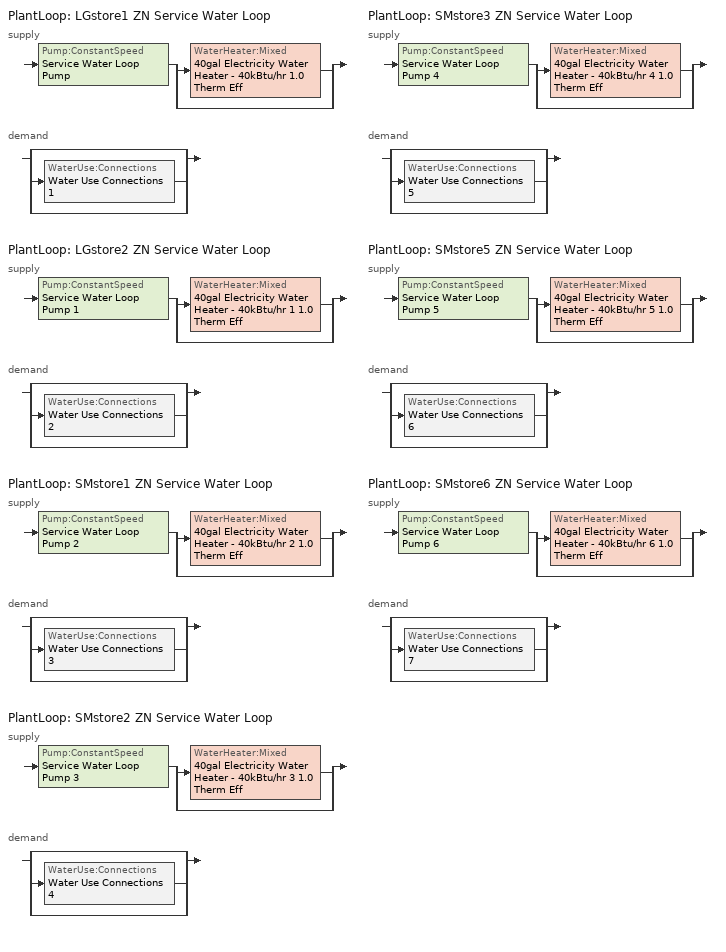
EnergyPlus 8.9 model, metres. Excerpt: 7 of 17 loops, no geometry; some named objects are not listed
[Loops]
PlantLoop 'LGstore1 ZN Service Water Loop'
 supply: Pump:ConstantSpeed 'Service Water Loop Pump' > split
  | WaterHeater:Mixed '40gal Electricity Water Heater - 40kBtu/hr 1.0 Therm Eff'
  | bypass
 demand: split
  | bypass
  | WaterUse:Connections 'Water Use Connections 1'
  | bypass
PlantLoop 'LGstore2 ZN Service Water Loop'
 supply: Pump:ConstantSpeed 'Service Water Loop Pump 1' > split
  | WaterHeater:Mixed '40gal Electricity Water Heater - 40kBtu/hr 1 1.0 Therm Eff'
  | bypass
 demand: split
  | bypass
  | WaterUse:Connections 'Water Use Connections 2'
  | bypass
PlantLoop 'SMstore1 ZN Service Water Loop'
 supply: Pump:ConstantSpeed 'Service Water Loop Pump 2' > split
  | WaterHeater:Mixed '40gal Electricity Water Heater - 40kBtu/hr 2 1.0 Therm Eff'
  | bypass
 demand: split
  | bypass
  | WaterUse:Connections 'Water Use Connections 3'
  | bypass
PlantLoop 'SMstore2 ZN Service Water Loop'
 supply: Pump:ConstantSpeed 'Service Water Loop Pump 3' > split
  | WaterHeater:Mixed '40gal Electricity Water Heater - 40kBtu/hr 3 1.0 Therm Eff'
  | bypass
 demand: split
  | bypass
  | WaterUse:Connections 'Water Use Connections 4'
  | bypass
PlantLoop 'SMstore3 ZN Service Water Loop'
 supply: Pump:ConstantSpeed 'Service Water Loop Pump 4' > split
  | WaterHeater:Mixed '40gal Electricity Water Heater - 40kBtu/hr 4 1.0 Therm Eff'
  | bypass
 demand: split
  | bypass
  | WaterUse:Connections 'Water Use Connections 5'
  | bypass
PlantLoop 'SMstore5 ZN Service Water Loop'
 supply: Pump:ConstantSpeed 'Service Water Loop Pump 5' > split
  | WaterHeater:Mixed '40gal Electricity Water Heater - 40kBtu/hr 5 1.0 Therm Eff'
  | bypass
 demand: split
  | bypass
  | WaterUse:Connections 'Water Use Connections 6'
  | bypass
PlantLoop 'SMstore6 ZN Service Water Loop'
 supply: Pump:ConstantSpeed 'Service Water Loop Pump 6' > split
  | WaterHeater:Mixed '40gal Electricity Water Heater - 40kBtu/hr 6 1.0 Therm Eff'
  | bypass
 demand: split
  | bypass
  | WaterUse:Connections 'Water Use Connections 7'
  | bypass
[PlantLoop] Fluid Type=Water; Maximum Loop Temperature {C}=60; Minimum Loop Temperature {C}=10; Maximum Loop Flow Rate {m3/s}=Autosize; Minimum Loop Flow Rate {m3/s}=0; Plant Loop Volume {m3}=Autocalculate; Load Distribution Scheme=Optimal; Plant Loop Demand Calculation Scheme=SingleSetpoint
Name | Plant Equipment Operation Scheme
LGstore1 ZN Service Water Loop | LGstore1 ZN Service Water Loop Operation Schemes
LGstore2 ZN Service Water Loop | LGstore2 ZN Service Water Loop Operation Schemes
SMstore1 ZN Service Water Loop | SMstore1 ZN Service Water Loop Operation Schemes
SMstore2 ZN Service Water Loop | SMstore2 ZN Service Water Loop Operation Schemes
SMstore3 ZN Service Water Loop | SMstore3 ZN Service Water Loop Operation Schemes
SMstore5 ZN Service Water Loop | SMstore5 ZN Service Water Loop Operation Schemes
SMstore6 ZN Service Water Loop | SMstore6 ZN Service Water Loop Operation Schemes
[Sizing:Plant] Loop Type=Heating; Design Loop Exit Temperature {C}=60; Loop Design Temperature Difference {deltaC}=5; Sizing Option=NonCoincident; Zone Timesteps in Averaging Window=1; Coincident Sizing Factor Mode=None
LGstore1 ZN Service Water Loop; LGstore2 ZN Service Water Loop; SMstore1 ZN Service Water Loop; SMstore2 ZN Service Water Loop; SMstore3 ZN Service Water Loop; SMstore5 ZN Service Water Loop; SMstore6 ZN Service Water Loop
[Pump:ConstantSpeed] Design Flow Rate {m3/s}=Autosize; Design Pump Head {Pa}=0.001; Design Power Consumption {W}=Autosize; Motor Efficiency=0.825; Fraction of Motor Inefficiencies to Fluid Stream=0; Pump Control Type=Intermittent; Design Power Sizing Method=PowerPerFlowPerPressure; Design Electric Power per Unit Flow Rate {W/(m3/s)}=348701.1; Design Shaft Power per Unit Flow Rate per Unit Head=1.28205
Service Water Loop Pump; Service Water Loop Pump 1; Service Water Loop Pump 2; Service Water Loop Pump 3; Service Water Loop Pump 4; Service Water Loop Pump 5; Service Water Loop Pump 6
[WaterHeater:Mixed] Tank Volume {m3}=0.151416; Deadband Temperature Difference {deltaC}=2; Maximum Temperature Limit {C}=82.2222; Heater Control Type=Cycle; Heater Maximum Capacity {W}=11722.8; Heater Ignition Minimum Flow Rate {m3/s}=0; Heater Ignition Delay {s}=0; Heater Fuel Type=Electricity; Heater Thermal Efficiency=1; Off Cycle Parasitic Fuel Consumption Rate {W}=173; Off Cycle Parasitic Fuel Type=Electricity; Off Cycle Parasitic Heat Fraction to Tank=0.8; On Cycle Parasitic Fuel Consumption Rate {W}=173; On Cycle Parasitic Fuel Type=Electricity; On Cycle Parasitic Heat Fraction to Tank=0; Ambient Temperature Indicator=Zone; Off Cycle Loss Coefficient to Ambient Temperature {W/K}=1.87331; Off Cycle Loss Fraction to Zone=1; On Cycle Loss Coefficient to Ambient Temperature {W/K}=1.87331; On Cycle Loss Fraction to Zone=1; Use Side Effectiveness=1; Source Side Effectiveness=1; Use Side Design Flow Rate {m3/s}=Autosize; Source Side Design Flow Rate {m3/s}=Autosize; Indirect Water Heating Recovery Time {hr}=1.5; Source Side Flow Control Mode=IndirectHeatPrimarySetpoint
Name | Setpoint Temperature Schedule | Ambient Temperature Zone
40gal Electricity Water Heater - 40kBtu/hr 1.0 Therm Eff | Service Water Loop Temp - 140F | LGstore1 ZN
40gal Electricity Water Heater - 40kBtu/hr 1 1.0 Therm Eff | Service Water Loop Temp - 140F 1 | LGstore2 ZN
40gal Electricity Water Heater - 40kBtu/hr 2 1.0 Therm Eff | Service Water Loop Temp - 140F 2 | SMstore1 ZN
40gal Electricity Water Heater - 40kBtu/hr 3 1.0 Therm Eff | Service Water Loop Temp - 140F 3 | SMstore2 ZN
40gal Electricity Water Heater - 40kBtu/hr 4 1.0 Therm Eff | Service Water Loop Temp - 140F 4 | SMstore3 ZN
40gal Electricity Water Heater - 40kBtu/hr 5 1.0 Therm Eff | Service Water Loop Temp - 140F 5 | SMstore5 ZN
40gal Electricity Water Heater - 40kBtu/hr 6 1.0 Therm Eff | Service Water Loop Temp - 140F 6 | SMstore6 ZN
[SetpointManager:Scheduled] Control Variable=Temperature
Name | Schedule
Service hot water setpoint manager | Service Water Loop Temp - 140F
Service hot water setpoint manager 1 | Service Water Loop Temp - 140F 1
Service hot water setpoint manager 2 | Service Water Loop Temp - 140F 2
Service hot water setpoint manager 3 | Service Water Loop Temp - 140F 3
Service hot water setpoint manager 4 | Service Water Loop Temp - 140F 4
Service hot water setpoint manager 5 | Service Water Loop Temp - 140F 5
Service hot water setpoint manager 6 | Service Water Loop Temp - 140F 6
[WaterUse:Connections]
Name | Water Use Equipment Name 1
Water Use Connections 1 | Lgstore1 Service Water Use 0.03gal/min
Water Use Connections 2 | Lgstore2 Service Water Use 0.03gal/min
Water Use Connections 3 | Smstore1 Service Water Use 0.03gal/min
Water Use Connections 4 | Smstore2 Service Water Use 0.03gal/min
Water Use Connections 5 | Smstore3 Service Water Use 0.03gal/min
Water Use Connections 6 | Smstore5 Service Water Use 0.03gal/min
Water Use Connections 7 | Smstore6 Service Water Use 0.03gal/min
[WaterUse:Equipment] Peak Flow Rate {m3/s}=1.89271e-06
Name | Flow Rate Fraction Schedule | Target Temperature Schedule | Zone | Sensible Fraction Schedule | Latent Fraction Schedule
Lgstore1 Service Water Use 0.03gal/min | RetailStripmall Type1_SWH_SCH | Mixed Water At Faucet Temp - 120F | LGstore1 ZN | Fraction Sensible - 0.2 | Fraction Latent - 0.05
Lgstore2 Service Water Use 0.03gal/min | RetailStripmall Type3_SWH_SCH | Mixed Water At Faucet Temp - 120F 1 | LGstore2 ZN | Fraction Sensible - 0.2 1 | Fraction Latent - 0.05 1
Smstore1 Service Water Use 0.03gal/min | RetailStripmall Type1_SWH_SCH | Mixed Water At Faucet Temp - 120F 2 | SMstore1 ZN | Fraction Sensible - 0.2 2 | Fraction Latent - 0.05 2
Smstore2 Service Water Use 0.03gal/min | RetailStripmall Type2_SWH_SCH | Mixed Water At Faucet Temp - 120F 3 | SMstore2 ZN | Fraction Sensible - 0.2 3 | Fraction Latent - 0.05 3
Smstore3 Service Water Use 0.03gal/min | RetailStripmall Type2_SWH_SCH | Mixed Water At Faucet Temp - 120F 4 | SMstore3 ZN | Fraction Sensible - 0.2 4 | Fraction Latent - 0.05 4
Smstore5 Service Water Use 0.03gal/min | RetailStripmall Type3_SWH_SCH | Mixed Water At Faucet Temp - 120F 5 | SMstore5 ZN | Fraction Sensible - 0.2 5 | Fraction Latent - 0.05 5
Smstore6 Service Water Use 0.03gal/min | RetailStripmall Type3_SWH_SCH | Mixed Water At Faucet Temp - 120F 6 | SMstore6 ZN | Fraction Sensible - 0.2 6 | Fraction Latent - 0.05 6
[PlantEquipmentOperationSchemes] Control Scheme Object Type 1=PlantEquipmentOperation:HeatingLoad; Control Scheme Schedule Name 1=Always On Discrete
Name | Control Scheme Name 1
LGstore1 ZN Service Water Loop Operation Schemes | LGstore1 ZN Service Water Loop Heating Operation Scheme
LGstore2 ZN Service Water Loop Operation Schemes | LGstore2 ZN Service Water Loop Heating Operation Scheme
SMstore1 ZN Service Water Loop Operation Schemes | SMstore1 ZN Service Water Loop Heating Operation Scheme
SMstore2 ZN Service Water Loop Operation Schemes | SMstore2 ZN Service Water Loop Heating Operation Scheme
SMstore3 ZN Service Water Loop Operation Schemes | SMstore3 ZN Service Water Loop Heating Operation Scheme
SMstore5 ZN Service Water Loop Operation Schemes | SMstore5 ZN Service Water Loop Heating Operation Scheme
SMstore6 ZN Service Water Loop Operation Schemes | SMstore6 ZN Service Water Loop Heating Operation Scheme
[PlantEquipmentOperation:HeatingLoad] Load Range Lower Limit 1 {W}=0; Load Range Upper Limit 1 {W}=1000000000
Name | Range Equipment List Name 1
LGstore1 ZN Service Water Loop Heating Operation Scheme | LGstore1 ZN Service Water Loop Heating Equipment List
LGstore2 ZN Service Water Loop Heating Operation Scheme | LGstore2 ZN Service Water Loop Heating Equipment List
SMstore1 ZN Service Water Loop Heating Operation Scheme | SMstore1 ZN Service Water Loop Heating Equipment List
SMstore2 ZN Service Water Loop Heating Operation Scheme | SMstore2 ZN Service Water Loop Heating Equipment List
SMstore3 ZN Service Water Loop Heating Operation Scheme | SMstore3 ZN Service Water Loop Heating Equipment List
SMstore5 ZN Service Water Loop Heating Operation Scheme | SMstore5 ZN Service Water Loop Heating Equipment List
SMstore6 ZN Service Water Loop Heating Operation Scheme | SMstore6 ZN Service Water Loop Heating Equipment List
[PlantEquipmentList]
LGstore1 ZN Service Water Loop Heating Equipment List: WaterHeater:Mixed, 40gal Electricity Water Heater - 40kBtu/hr 1.0 Therm Eff
LGstore2 ZN Service Water Loop Heating Equipment List: WaterHeater:Mixed, 40gal Electricity Water Heater - 40kBtu/hr 1 1.0 Therm Eff
SMstore1 ZN Service Water Loop Heating Equipment List: WaterHeater:Mixed, 40gal Electricity Water Heater - 40kBtu/hr 2 1.0 Therm Eff
SMstore2 ZN Service Water Loop Heating Equipment List: WaterHeater:Mixed, 40gal Electricity Water Heater - 40kBtu/hr 3 1.0 Therm Eff
SMstore3 ZN Service Water Loop Heating Equipment List: WaterHeater:Mixed, 40gal Electricity Water Heater - 40kBtu/hr 4 1.0 Therm Eff
SMstore5 ZN Service Water Loop Heating Equipment List: WaterHeater:Mixed, 40gal Electricity Water Heater - 40kBtu/hr 5 1.0 Therm Eff
SMstore6 ZN Service Water Loop Heating Equipment List: WaterHeater:Mixed, 40gal Electricity Water Heater - 40kBtu/hr 6 1.0 Therm Eff
[Schedule:Day:Interval]
RetailStripmall Type1_SWH_SCH Default: No, 08:00, 0, 09:00, 0.1, 10:00, 0.14, 11:00, 0.29, 12:00, 0.31, 14:00, 0.36, 15:00, 0.34, 16:00, 0.35, 17:00, 0.37, 18:00, 0.34, 19:00, 0.25, 20:00, 0.27, 21:00, 0.21, 23:00, 0.16, 24:00, 0.1
RetailStripmall Type1_SWH_SCH SmrDsn|Mon|Tue|Wed|Thu Day; RetailStripmall Type1_SWH_SCH Summer Design Day: No, 07:00, 0, 09:00, 0.04, 10:00, 0.15, 11:00, 0.23, 12:00, 0.32, 13:00, 0.41, 14:00, 0.62, 15:00, 0.6, 16:00, 0.55, 17:00, 0.45, 18:00, 0.5, 19:00, 0.46, 20:00, 0.47, 21:00, 0.34, 22:00, 0.33, 23:00, 0.23, 24:00, 0.13
RetailStripmall Type1_SWH_SCH Winter Design Day; RetailStripmall Type1_SWH_SCH WntrDsn|Sat|Fri Day: No, 01:00, 0.13, 09:00, 0, 10:00, 0.2, 11:00, 0.23, 12:00, 0.32, 13:00, 0.41, 14:00, 0.65, 15:00, 0.6, 16:00, 0.55, 17:00, 0.45, 18:00, 0.5, 19:00, 0.46, 20:00, 0.47, 21:00, 0.34, 22:00, 0.33, 23:00, 0.23, 24:00, 0.13
RetailStripmall Type2_SWH_SCH Default: No, 09:00, 0, 10:00, 0.12, 11:00, 0.14, 12:00, 0.29, 13:00, 0.33, 14:00, 0.4, 15:00, 0.36, 16:00, 0.37, 17:00, 0.35, 18:00, 0.37, 24:00, 0
RetailStripmall Type2_SWH_SCH SmrDsn|Wkdy Day; RetailStripmall Type2_SWH_SCH Summer Design Day: No, 08:00, 0, 09:00, 0.15, 10:00, 0.23, 11:00, 0.32, 12:00, 0.41, 13:00, 0.57, 14:00, 0.62, 15:00, 0.61, 16:00, 0.5, 17:00, 0.45, 18:00, 0.46, 19:00, 0.47, 20:00, 0.42, 21:00, 0.34, 24:00, 0
RetailStripmall Type2_SWH_SCH Winter Design Day; RetailStripmall Type2_SWH_SCH WntrDsn|Sat Day: No, 08:00, 0, 09:00, 0.2, 10:00, 0.24, 11:00, 0.27, 12:00, 0.42, 13:00, 0.54, 14:00, 0.62, 15:00, 0.6, 16:00, 0.5, 17:00, 0.48, 18:00, 0.47, 19:00, 0.34, 24:00, 0
RetailStripmall Type3_SWH_SCH Default: No, 10:00, 0, 11:00, 0.12, 12:00, 0.29, 13:00, 0.31, 15:00, 0.36, 16:00, 0.34, 17:00, 0.35, 18:00, 0.37, 24:00, 0
RetailStripmall Type3_SWH_SCH SmrDsn|Wkdy Day; RetailStripmall Type3_SWH_SCH Summer Design Day: No, 09:00, 0, 10:00, 0.15, 11:00, 0.25, 12:00, 0.41, 13:00, 0.57, 14:00, 0.62, 15:00, 0.61, 16:00, 0.5, 17:00, 0.45, 18:00, 0.46, 19:00, 0.47, 20:00, 0.42, 21:00, 0.34, 24:00, 0
RetailStripmall Type3_SWH_SCH Winter Design Day; RetailStripmall Type3_SWH_SCH WntrDsn|Sat Day: No, 09:00, 0, 10:00, 0.2, 11:00, 0.27, 12:00, 0.42, 13:00, 0.54, 14:00, 0.59, 15:00, 0.6, 16:00, 0.49, 17:00, 0.48, 18:00, 0.47, 19:00, 0.46, 24:00, 0
Schedule Day 49; Schedule Day 56; Schedule Day 63; Schedule Day 68; Schedule Day 75; Schedule Day 80; Schedule Day 85: No, 24:00, 0.2
Schedule Day 50; Schedule Day 57; Schedule Day 64; Schedule Day 69; Schedule Day 76; Schedule Day 81; Schedule Day 86: No, 24:00, 0.05
Schedule Day 51; Schedule Day 58; Schedule Day 65; Schedule Day 70; Schedule Day 77; Schedule Day 82; Schedule Day 87: No, 24:00, 48.8889
Service Water Loop Temp - 140F Default; Service Water Loop Temp - 140F Default 1; Service Water Loop Temp - 140F Default 2; Service Water Loop Temp - 140F Default 3; Service Water Loop Temp - 140F Default 4; Service Water Loop Temp - 140F Default 5; Service Water Loop Temp - 140F Default 6: No, 24:00, 60
[Schedule:Week:Daily]
Fraction Latent - 0.05 Week Rule - Jan1-Dec31: Schedule Day 50, Schedule Day 50, Schedule Day 50, Schedule Day 50, Schedule Day 50, Schedule Day 50, Schedule Day 50, Schedule Day 50, Schedule Day 50, Schedule Day 50, Schedule Day 50, Schedule Day 50
Fraction Latent - 0.05 1 Week Rule - Jan1-Dec31: Schedule Day 57, Schedule Day 57, Schedule Day 57, Schedule Day 57, Schedule Day 57, Schedule Day 57, Schedule Day 57, Schedule Day 57, Schedule Day 57, Schedule Day 57, Schedule Day 57, Schedule Day 57
Fraction Latent - 0.05 2 Week Rule - Jan1-Dec31: Schedule Day 64, Schedule Day 64, Schedule Day 64, Schedule Day 64, Schedule Day 64, Schedule Day 64, Schedule Day 64, Schedule Day 64, Schedule Day 64, Schedule Day 64, Schedule Day 64, Schedule Day 64
Fraction Latent - 0.05 3 Week Rule - Jan1-Dec31: Schedule Day 69, Schedule Day 69, Schedule Day 69, Schedule Day 69, Schedule Day 69, Schedule Day 69, Schedule Day 69, Schedule Day 69, Schedule Day 69, Schedule Day 69, Schedule Day 69, Schedule Day 69
Fraction Latent - 0.05 4 Week Rule - Jan1-Dec31: Schedule Day 76, Schedule Day 76, Schedule Day 76, Schedule Day 76, Schedule Day 76, Schedule Day 76, Schedule Day 76, Schedule Day 76, Schedule Day 76, Schedule Day 76, Schedule Day 76, Schedule Day 76
Fraction Latent - 0.05 5 Week Rule - Jan1-Dec31: Schedule Day 81, Schedule Day 81, Schedule Day 81, Schedule Day 81, Schedule Day 81, Schedule Day 81, Schedule Day 81, Schedule Day 81, Schedule Day 81, Schedule Day 81, Schedule Day 81, Schedule Day 81
Fraction Latent - 0.05 6 Week Rule - Jan1-Dec31: Schedule Day 86, Schedule Day 86, Schedule Day 86, Schedule Day 86, Schedule Day 86, Schedule Day 86, Schedule Day 86, Schedule Day 86, Schedule Day 86, Schedule Day 86, Schedule Day 86, Schedule Day 86
Fraction Sensible - 0.2 Week Rule - Jan1-Dec31: Schedule Day 49, Schedule Day 49, Schedule Day 49, Schedule Day 49, Schedule Day 49, Schedule Day 49, Schedule Day 49, Schedule Day 49, Schedule Day 49, Schedule Day 49, Schedule Day 49, Schedule Day 49
Fraction Sensible - 0.2 1 Week Rule - Jan1-Dec31: Schedule Day 56, Schedule Day 56, Schedule Day 56, Schedule Day 56, Schedule Day 56, Schedule Day 56, Schedule Day 56, Schedule Day 56, Schedule Day 56, Schedule Day 56, Schedule Day 56, Schedule Day 56
Fraction Sensible - 0.2 2 Week Rule - Jan1-Dec31: Schedule Day 63, Schedule Day 63, Schedule Day 63, Schedule Day 63, Schedule Day 63, Schedule Day 63, Schedule Day 63, Schedule Day 63, Schedule Day 63, Schedule Day 63, Schedule Day 63, Schedule Day 63
Fraction Sensible - 0.2 3 Week Rule - Jan1-Dec31: Schedule Day 68, Schedule Day 68, Schedule Day 68, Schedule Day 68, Schedule Day 68, Schedule Day 68, Schedule Day 68, Schedule Day 68, Schedule Day 68, Schedule Day 68, Schedule Day 68, Schedule Day 68
Fraction Sensible - 0.2 4 Week Rule - Jan1-Dec31: Schedule Day 75, Schedule Day 75, Schedule Day 75, Schedule Day 75, Schedule Day 75, Schedule Day 75, Schedule Day 75, Schedule Day 75, Schedule Day 75, Schedule Day 75, Schedule Day 75, Schedule Day 75
Fraction Sensible - 0.2 5 Week Rule - Jan1-Dec31: Schedule Day 80, Schedule Day 80, Schedule Day 80, Schedule Day 80, Schedule Day 80, Schedule Day 80, Schedule Day 80, Schedule Day 80, Schedule Day 80, Schedule Day 80, Schedule Day 80, Schedule Day 80
Fraction Sensible - 0.2 6 Week Rule - Jan1-Dec31: Schedule Day 85, Schedule Day 85, Schedule Day 85, Schedule Day 85, Schedule Day 85, Schedule Day 85, Schedule Day 85, Schedule Day 85, Schedule Day 85, Schedule Day 85, Schedule Day 85, Schedule Day 85
Mixed Water At Faucet Temp - 120F Week Rule - Jan1-Dec31: Schedule Day 51, Schedule Day 51, Schedule Day 51, Schedule Day 51, Schedule Day 51, Schedule Day 51, Schedule Day 51, Schedule Day 51, Schedule Day 51, Schedule Day 51, Schedule Day 51, Schedule Day 51
Mixed Water At Faucet Temp - 120F 1 Week Rule - Jan1-Dec31: Schedule Day 58, Schedule Day 58, Schedule Day 58, Schedule Day 58, Schedule Day 58, Schedule Day 58, Schedule Day 58, Schedule Day 58, Schedule Day 58, Schedule Day 58, Schedule Day 58, Schedule Day 58
Mixed Water At Faucet Temp - 120F 2 Week Rule - Jan1-Dec31: Schedule Day 65, Schedule Day 65, Schedule Day 65, Schedule Day 65, Schedule Day 65, Schedule Day 65, Schedule Day 65, Schedule Day 65, Schedule Day 65, Schedule Day 65, Schedule Day 65, Schedule Day 65
Mixed Water At Faucet Temp - 120F 3 Week Rule - Jan1-Dec31: Schedule Day 70, Schedule Day 70, Schedule Day 70, Schedule Day 70, Schedule Day 70, Schedule Day 70, Schedule Day 70, Schedule Day 70, Schedule Day 70, Schedule Day 70, Schedule Day 70, Schedule Day 70
Mixed Water At Faucet Temp - 120F 4 Week Rule - Jan1-Dec31: Schedule Day 77, Schedule Day 77, Schedule Day 77, Schedule Day 77, Schedule Day 77, Schedule Day 77, Schedule Day 77, Schedule Day 77, Schedule Day 77, Schedule Day 77, Schedule Day 77, Schedule Day 77
Mixed Water At Faucet Temp - 120F 5 Week Rule - Jan1-Dec31: Schedule Day 82, Schedule Day 82, Schedule Day 82, Schedule Day 82, Schedule Day 82, Schedule Day 82, Schedule Day 82, Schedule Day 82, Schedule Day 82, Schedule Day 82, Schedule Day 82, Schedule Day 82
Mixed Water At Faucet Temp - 120F 6 Week Rule - Jan1-Dec31: Schedule Day 87, Schedule Day 87, Schedule Day 87, Schedule Day 87, Schedule Day 87, Schedule Day 87, Schedule Day 87, Schedule Day 87, Schedule Day 87, Schedule Day 87, Schedule Day 87, Schedule Day 87
RetailStripmall Type1_SWH_SCH Week Rule - Jan1-Dec31: RetailStripmall Type1_SWH_SCH Default, RetailStripmall Type1_SWH_SCH SmrDsn|Mon|Tue|Wed|Thu Day, RetailStripmall Type1_SWH_SCH SmrDsn|Mon|Tue|Wed|Thu Day, RetailStripmall Type1_SWH_SCH SmrDsn|Mon|Tue|Wed|Thu Day, RetailStripmall Type1_SWH_SCH SmrDsn|Mon|Tue|Wed|Thu Day, RetailStripmall Type1_SWH_SCH WntrDsn|Sat|Fri Day, RetailStripmall Type1_SWH_SCH WntrDsn|Sat|Fri Day, RetailStripmall Type1_SWH_SCH Default, RetailStripmall Type1_SWH_SCH Summer Design Day, RetailStripmall Type1_SWH_SCH Winter Design Day, RetailStripmall Type1_SWH_SCH Default, RetailStripmall Type1_SWH_SCH Default
RetailStripmall Type2_SWH_SCH Week Rule - Jan1-Dec31: RetailStripmall Type2_SWH_SCH Default, RetailStripmall Type2_SWH_SCH SmrDsn|Wkdy Day, RetailStripmall Type2_SWH_SCH SmrDsn|Wkdy Day, RetailStripmall Type2_SWH_SCH SmrDsn|Wkdy Day, RetailStripmall Type2_SWH_SCH SmrDsn|Wkdy Day, RetailStripmall Type2_SWH_SCH SmrDsn|Wkdy Day, RetailStripmall Type2_SWH_SCH WntrDsn|Sat Day, RetailStripmall Type2_SWH_SCH Default, RetailStripmall Type2_SWH_SCH Summer Design Day, RetailStripmall Type2_SWH_SCH Winter Design Day, RetailStripmall Type2_SWH_SCH Default, RetailStripmall Type2_SWH_SCH Default
RetailStripmall Type3_SWH_SCH Week Rule - Jan1-Dec31: RetailStripmall Type3_SWH_SCH Default, RetailStripmall Type3_SWH_SCH SmrDsn|Wkdy Day, RetailStripmall Type3_SWH_SCH SmrDsn|Wkdy Day, RetailStripmall Type3_SWH_SCH SmrDsn|Wkdy Day, RetailStripmall Type3_SWH_SCH SmrDsn|Wkdy Day, RetailStripmall Type3_SWH_SCH SmrDsn|Wkdy Day, RetailStripmall Type3_SWH_SCH WntrDsn|Sat Day, RetailStripmall Type3_SWH_SCH Default, RetailStripmall Type3_SWH_SCH Summer Design Day, RetailStripmall Type3_SWH_SCH Winter Design Day, RetailStripmall Type3_SWH_SCH Default, RetailStripmall Type3_SWH_SCH Default
Service Water Loop Temp - 140F Week Rule - Jan1-Dec31: Service Water Loop Temp - 140F Default, Service Water Loop Temp - 140F Default, Service Water Loop Temp - 140F Default, Service Water Loop Temp - 140F Default, Service Water Loop Temp - 140F Default, Service Water Loop Temp - 140F Default, Service Water Loop Temp - 140F Default, Service Water Loop Temp - 140F Default, Service Water Loop Temp - 140F Default, Service Water Loop Temp - 140F Default, Service Water Loop Temp - 140F Default, Service Water Loop Temp - 140F Default
Service Water Loop Temp - 140F 1 Week Rule - Jan1-Dec31: Service Water Loop Temp - 140F Default 1, Service Water Loop Temp - 140F Default 1, Service Water Loop Temp - 140F Default 1, Service Water Loop Temp - 140F Default 1, Service Water Loop Temp - 140F Default 1, Service Water Loop Temp - 140F Default 1, Service Water Loop Temp - 140F Default 1, Service Water Loop Temp - 140F Default 1, Service Water Loop Temp - 140F Default 1, Service Water Loop Temp - 140F Default 1, Service Water Loop Temp - 140F Default 1, Service Water Loop Temp - 140F Default 1
Service Water Loop Temp - 140F 2 Week Rule - Jan1-Dec31: Service Water Loop Temp - 140F Default 2, Service Water Loop Temp - 140F Default 2, Service Water Loop Temp - 140F Default 2, Service Water Loop Temp - 140F Default 2, Service Water Loop Temp - 140F Default 2, Service Water Loop Temp - 140F Default 2, Service Water Loop Temp - 140F Default 2, Service Water Loop Temp - 140F Default 2, Service Water Loop Temp - 140F Default 2, Service Water Loop Temp - 140F Default 2, Service Water Loop Temp - 140F Default 2, Service Water Loop Temp - 140F Default 2
Service Water Loop Temp - 140F 3 Week Rule - Jan1-Dec31: Service Water Loop Temp - 140F Default 3, Service Water Loop Temp - 140F Default 3, Service Water Loop Temp - 140F Default 3, Service Water Loop Temp - 140F Default 3, Service Water Loop Temp - 140F Default 3, Service Water Loop Temp - 140F Default 3, Service Water Loop Temp - 140F Default 3, Service Water Loop Temp - 140F Default 3, Service Water Loop Temp - 140F Default 3, Service Water Loop Temp - 140F Default 3, Service Water Loop Temp - 140F Default 3, Service Water Loop Temp - 140F Default 3
Service Water Loop Temp - 140F 4 Week Rule - Jan1-Dec31: Service Water Loop Temp - 140F Default 4, Service Water Loop Temp - 140F Default 4, Service Water Loop Temp - 140F Default 4, Service Water Loop Temp - 140F Default 4, Service Water Loop Temp - 140F Default 4, Service Water Loop Temp - 140F Default 4, Service Water Loop Temp - 140F Default 4, Service Water Loop Temp - 140F Default 4, Service Water Loop Temp - 140F Default 4, Service Water Loop Temp - 140F Default 4, Service Water Loop Temp - 140F Default 4, Service Water Loop Temp - 140F Default 4
Service Water Loop Temp - 140F 5 Week Rule - Jan1-Dec31: Service Water Loop Temp - 140F Default 5, Service Water Loop Temp - 140F Default 5, Service Water Loop Temp - 140F Default 5, Service Water Loop Temp - 140F Default 5, Service Water Loop Temp - 140F Default 5, Service Water Loop Temp - 140F Default 5, Service Water Loop Temp - 140F Default 5, Service Water Loop Temp - 140F Default 5, Service Water Loop Temp - 140F Default 5, Service Water Loop Temp - 140F Default 5, Service Water Loop Temp - 140F Default 5, Service Water Loop Temp - 140F Default 5
Service Water Loop Temp - 140F 6 Week Rule - Jan1-Dec31: Service Water Loop Temp - 140F Default 6, Service Water Loop Temp - 140F Default 6, Service Water Loop Temp - 140F Default 6, Service Water Loop Temp - 140F Default 6, Service Water Loop Temp - 140F Default 6, Service Water Loop Temp - 140F Default 6, Service Water Loop Temp - 140F Default 6, Service Water Loop Temp - 140F Default 6, Service Water Loop Temp - 140F Default 6, Service Water Loop Temp - 140F Default 6, Service Water Loop Temp - 140F Default 6, Service Water Loop Temp - 140F Default 6
[Schedule:Year]
Fraction Latent - 0.05: Fraction Latent - 0.05 Week Rule - Jan1-Dec31, 1, 1, 12, 31
Fraction Latent - 0.05 1: Fraction Latent - 0.05 1 Week Rule - Jan1-Dec31, 1, 1, 12, 31
Fraction Latent - 0.05 2: Fraction Latent - 0.05 2 Week Rule - Jan1-Dec31, 1, 1, 12, 31
Fraction Latent - 0.05 3: Fraction Latent - 0.05 3 Week Rule - Jan1-Dec31, 1, 1, 12, 31
Fraction Latent - 0.05 4: Fraction Latent - 0.05 4 Week Rule - Jan1-Dec31, 1, 1, 12, 31
Fraction Latent - 0.05 5: Fraction Latent - 0.05 5 Week Rule - Jan1-Dec31, 1, 1, 12, 31
Fraction Latent - 0.05 6: Fraction Latent - 0.05 6 Week Rule - Jan1-Dec31, 1, 1, 12, 31
Fraction Sensible - 0.2: Fraction Sensible - 0.2 Week Rule - Jan1-Dec31, 1, 1, 12, 31
Fraction Sensible - 0.2 1: Fraction Sensible - 0.2 1 Week Rule - Jan1-Dec31, 1, 1, 12, 31
Fraction Sensible - 0.2 2: Fraction Sensible - 0.2 2 Week Rule - Jan1-Dec31, 1, 1, 12, 31
Fraction Sensible - 0.2 3: Fraction Sensible - 0.2 3 Week Rule - Jan1-Dec31, 1, 1, 12, 31
Fraction Sensible - 0.2 4: Fraction Sensible - 0.2 4 Week Rule - Jan1-Dec31, 1, 1, 12, 31
Fraction Sensible - 0.2 5: Fraction Sensible - 0.2 5 Week Rule - Jan1-Dec31, 1, 1, 12, 31
Fraction Sensible - 0.2 6: Fraction Sensible - 0.2 6 Week Rule - Jan1-Dec31, 1, 1, 12, 31
Mixed Water At Faucet Temp - 120F: Mixed Water At Faucet Temp - 120F Week Rule - Jan1-Dec31, 1, 1, 12, 31
Mixed Water At Faucet Temp - 120F 1: Mixed Water At Faucet Temp - 120F 1 Week Rule - Jan1-Dec31, 1, 1, 12, 31
Mixed Water At Faucet Temp - 120F 2: Mixed Water At Faucet Temp - 120F 2 Week Rule - Jan1-Dec31, 1, 1, 12, 31
Mixed Water At Faucet Temp - 120F 3: Mixed Water At Faucet Temp - 120F 3 Week Rule - Jan1-Dec31, 1, 1, 12, 31
Mixed Water At Faucet Temp - 120F 4: Mixed Water At Faucet Temp - 120F 4 Week Rule - Jan1-Dec31, 1, 1, 12, 31
Mixed Water At Faucet Temp - 120F 5: Mixed Water At Faucet Temp - 120F 5 Week Rule - Jan1-Dec31, 1, 1, 12, 31
Mixed Water At Faucet Temp - 120F 6: Mixed Water At Faucet Temp - 120F 6 Week Rule - Jan1-Dec31, 1, 1, 12, 31
RetailStripmall Type1_SWH_SCH: RetailStripmall Type1_SWH_SCH Week Rule - Jan1-Dec31, 1, 1, 12, 31
RetailStripmall Type2_SWH_SCH: RetailStripmall Type2_SWH_SCH Week Rule - Jan1-Dec31, 1, 1, 12, 31
RetailStripmall Type3_SWH_SCH: RetailStripmall Type3_SWH_SCH Week Rule - Jan1-Dec31, 1, 1, 12, 31
Service Water Loop Temp - 140F: Service Water Loop Temp - 140F Week Rule - Jan1-Dec31, 1, 1, 12, 31
Service Water Loop Temp - 140F 1: Service Water Loop Temp - 140F 1 Week Rule - Jan1-Dec31, 1, 1, 12, 31
Service Water Loop Temp - 140F 2: Service Water Loop Temp - 140F 2 Week Rule - Jan1-Dec31, 1, 1, 12, 31
Service Water Loop Temp - 140F 3: Service Water Loop Temp - 140F 3 Week Rule - Jan1-Dec31, 1, 1, 12, 31
Service Water Loop Temp - 140F 4: Service Water Loop Temp - 140F 4 Week Rule - Jan1-Dec31, 1, 1, 12, 31
Service Water Loop Temp - 140F 5: Service Water Loop Temp - 140F 5 Week Rule - Jan1-Dec31, 1, 1, 12, 31
Service Water Loop Temp - 140F 6: Service Water Loop Temp - 140F 6 Week Rule - Jan1-Dec31, 1, 1, 12, 31
[Schedule:Constant]
Always On Discrete: Hourly Value=1
